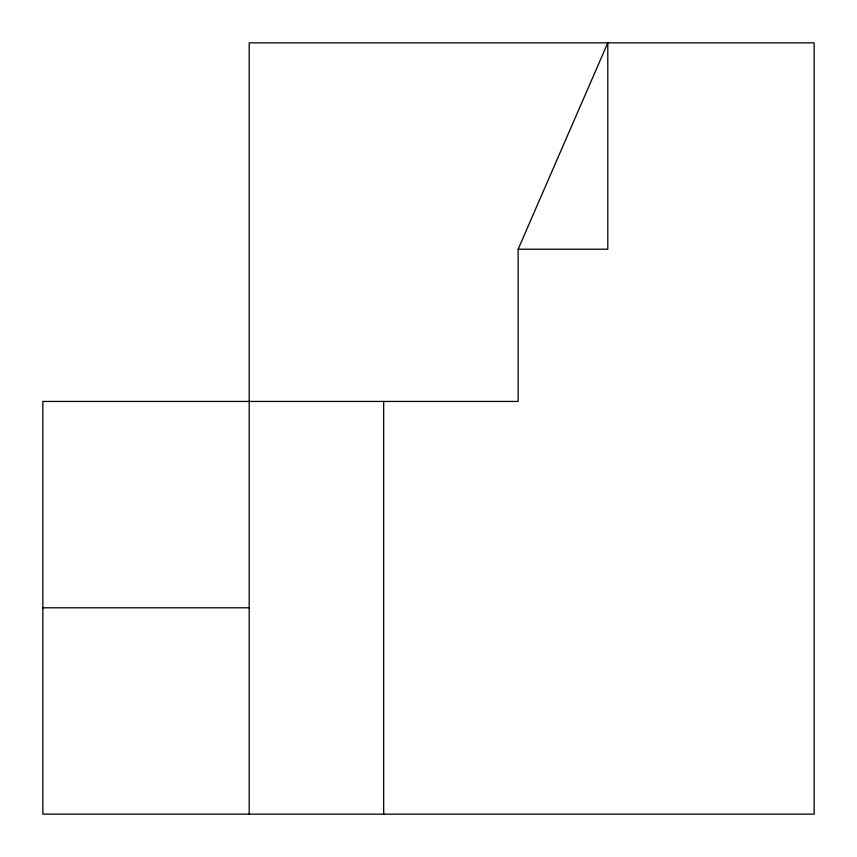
<?xml version="1.0" encoding="UTF-8"?>
<svg xmlns="http://www.w3.org/2000/svg" width="857" height="857" viewBox="0 0 857 857"><rect width="100%" height="100%" fill="white"/><g stroke="black" fill="none" stroke-linecap="round" stroke-linejoin="round"><path stroke-width="1.29" d="M518.153 249.205L607.795 42.85L607.795 249.205L518.153 249.205L518.153 401.44L42.85 401.44L42.85 814.15L814.15 814.15L814.15 42.85L249.205 42.85L249.205 814.15M42.85 607.795L249.205 607.795M383.679 401.44L383.679 814.15"/></g></svg>
